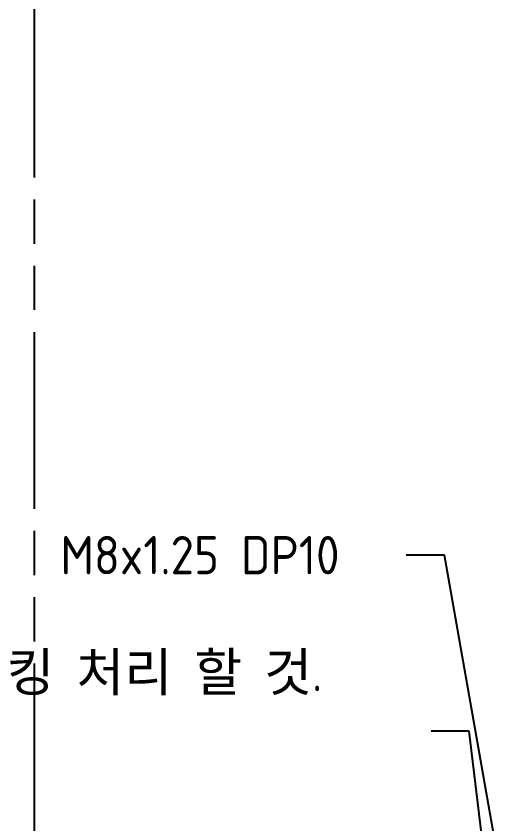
# Model space of a CAD drawing. Header units: millimetres. Extents: x 0 to 2523, y 0 to 1782.
# Drawn here: x 374.6 to 471.2, y 558.3 to 716.6 of the extents above; entities that cross this region are included whole.
import ezdxf

# ---------------------------------------------------------------- set-up
doc = ezdxf.new("R2010")
doc.units = ezdxf.units.MM
doc.header["$LTSCALE"] = 3
doc.linetypes.add('CHAIN', pattern=[0.3543, 0.2362, -0.0295, 0.0591, -0.0295])
doc.linetypes.add('DOUBLE_DASH_CHAIN', pattern=[1.2403, 0.6614, -0.0827, 0.1654, -0.0827, 0.1654, -0.0827])
doc.layers.add('기호(ISO)', color=5, linetype='Continuous', lineweight=25)
doc.layers.add('단면선(ISO)', color=7, linetype='CHAIN', lineweight=25)
doc.styles.add('치수 텍스트_PSTEK_POSCO', font='isocp.shx')
doc.dimstyles.new('치수_PSTEK_POSCO$7', dxfattribs={"dimscale": 3, "dimtxt": 2.5, "dimasz": 2.5, "dimexe": 1, "dimexo": 1.5, "dimgap": 1, "dimtad": 1, "dimrnd": 1e-08, "dimdsep": 46, "dimtxsty": '치수 텍스트_PSTEK_POSCO', "dimcen": 0.09, "dimdle": 10, "dimclrd": 7, "dimclre": 7, "dimclrt": 2, "dimadec": 1, "dimazin": 2, "dimtfac": 1, "dimtmove": 0, "dimatfit": 3, "dimfxl": 0, "dimtolj": 1, "dimlwd": -1, "dimlwe": -1, "dimarcsym": 0})

# ---------------------------------------------------------------- blocks, each defined once
blk = doc.blocks.new('2dTransSection2')
at = {"layer": '단면선(ISO)', "linetype": 'DOUBLE_DASH_CHAIN', "ltscale": 5.819419}
blk.add_line((126.033, 413.114), (126.033, 134.994), dxfattribs=at)

msp = doc.modelspace()

# ---------------------------------------------------------------- block references
at = {"layer": '단면선(ISO)', "xscale": 3, "yscale": 3, "zscale": 3}
msp.add_blockref('2dTransSection2', (0, 0), dxfattribs=at)

# ---------------------------------------------------------------- texts
at = {"layer": '기호(ISO)', "color": 2, "char_height": 7.5, "attachment_point": 4, "style": '치수 텍스트_PSTEK_POSCO'}
for s, insert, width, line_spacing_factor in [('{M8x1.25 DP10}', (383.2741, 610.9652), 64.825388, 0.4375), ('{\\fISOCP|b0|i0;\\H7.5000;접지면 마스킹 처리 할 것.\\P(내부)}', (321.3573, 576.4917), 131.594152, 1.78626)]:
    msp.add_mtext(s, dxfattribs=dict(at, insert=insert, width=width, line_spacing_factor=line_spacing_factor))

# ---------------------------------------------------------------- leaders
at = {"layer": '기호(ISO)', "color": 7, "annotation_type": 0, "has_hookline": 1, "hookline_direction": 1}
for points, text_width in [([(471.2107, 539.3524), (458.5995, 610.9652), (451.0995, 610.9652)], 55.5059), ([(468.3332, 536.0669), (463.4515, 576.4917), (455.9515, 576.4917)], 115.8273)]:
    msp.add_leader(points, dimstyle='치수_PSTEK_POSCO$7', override={"dimtad": 0}, dxfattribs=dict(at, text_width=text_width))

doc.saveas('drawing.dxf')
